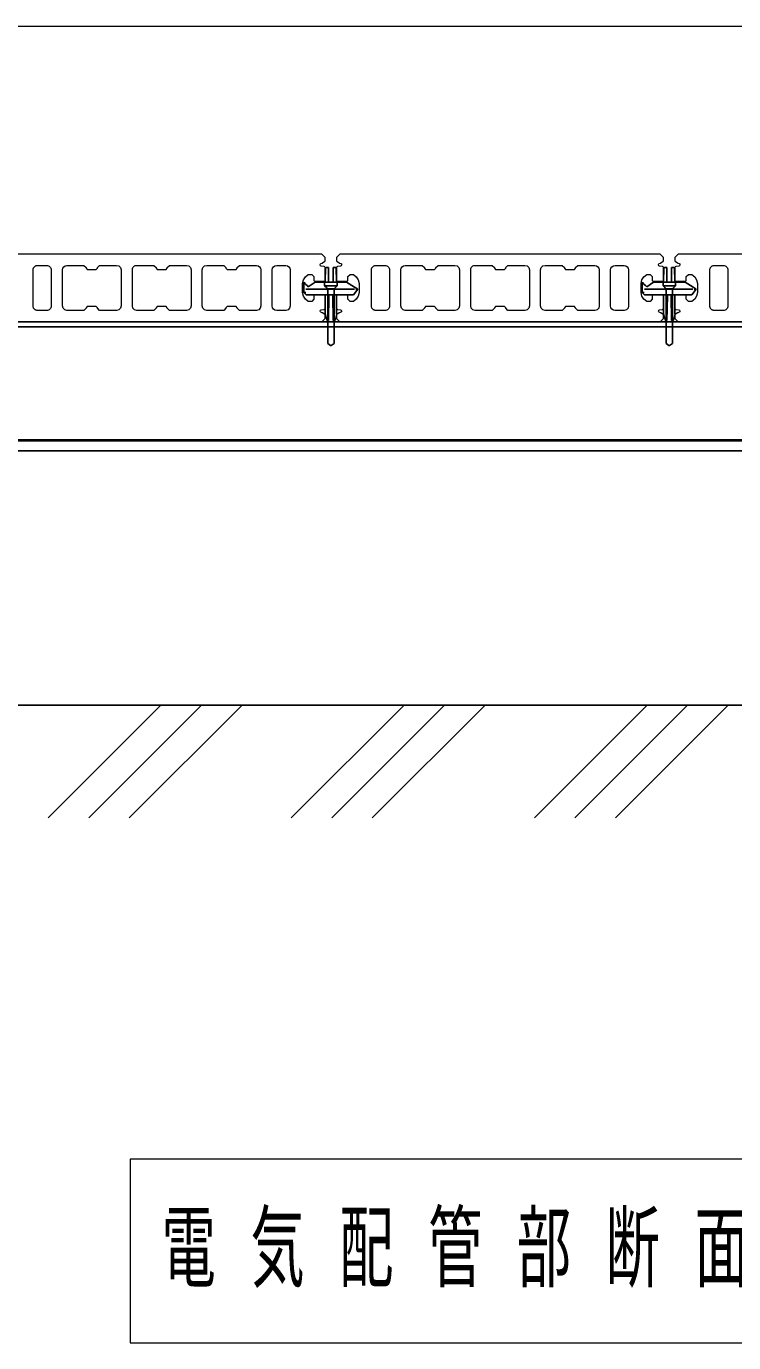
# Model space of a CAD drawing. Units: millimetres on the paper, with parts at other scales. Extents: x -385 to 15, y -594 to 267.
# Drawn here: x -137.7 to -106.3, y -221.1 to -162.7 of the extents above; entities that cross this region are included whole.
import ezdxf

# ---------------------------------------------------------------- set-up
doc = ezdxf.new("R2010")
doc.units = ezdxf.units.MM
doc.linetypes.add('USER1', pattern=[4.5, 2.5, -2])
doc.layers.add('1_10', color=7, linetype='Continuous', lineweight=25)
doc.styles.add('ＭＳ ゴシック', font='')
doc.styles.get('ＭＳ ゴシック').set_extended_font_data('MS Gothic')

msp = doc.modelspace()

# ---------------------------------------------------------------- linework, layer by layer
at = {"layer": '1_10', "lineweight": 13}
for p, q in [((-151.687, -162.684), (-51.687, -162.684)), ((-124.437, -175.434), (-124.371, -175.711)), ((-123.937, -175.434), (-124.003, -175.711)), ((-109.437, -175.434), (-109.371, -175.711)), ((-108.937, -175.434), (-109.003, -175.711)), ((-124.291, -175.734), (-124.342, -175.734)), ((-124.084, -175.734), (-124.032, -175.734)), ((-109.291, -175.734), (-109.342, -175.734)), ((-109.084, -175.734), (-109.032, -175.734)), ((-136.718, -197.784), (-131.718, -192.784)), ((-134.922, -197.784), (-129.922, -192.784)), ((-133.126, -197.784), (-128.126, -192.784)), ((-125.942, -197.784), (-120.942, -192.784)), ((-124.146, -197.784), (-119.146, -192.784)), ((-122.35, -197.784), (-117.35, -192.784)), ((-115.166, -197.784), (-110.166, -192.784)), ((-113.37, -197.784), (-108.37, -192.784)), ((-111.574, -197.784), (-106.574, -192.784)), ((-133.087, -212.917), (-133.087, -221.051)), ((-70.287, -212.917), (-133.087, -212.917)), ((-133.087, -221.051), (-70.287, -221.051))]:
    msp.add_line(p, q, dxfattribs=at)
at = {"layer": '1_10', "color": 14}
for p, q in [((-124.426, -173.414), (-124.436, -173.986)), ((-124.287, -173.384), (-124.396, -173.384)), ((-124.287, -173.384), (-124.287, -173.986)), ((-123.978, -173.384), (-124.087, -173.384)), ((-124.087, -173.986), (-124.087, -173.384)), ((-123.938, -173.986), (-123.948, -173.413)), ((-109.426, -173.414), (-109.436, -173.986)), ((-109.287, -173.384), (-109.396, -173.384)), ((-109.287, -173.384), (-109.287, -173.986)), ((-108.978, -173.384), (-109.087, -173.384)), ((-109.087, -173.986), (-109.087, -173.384)), ((-108.938, -173.986), (-108.948, -173.413)), ((-125.387, -174.484), (-125.387, -174.034)), ((-125.387, -174.034), (-125.293, -174.129)), ((-125.287, -174.584), (-125.387, -174.484)), ((-125.387, -174.484), (-125.292, -174.484)), ((-125.242, -174.179), (-125.293, -174.129)), ((-125.242, -174.179), (-125.187, -174.234)), ((-123.14, -174.334), (-125.24, -174.334)), ((-125.187, -174.234), (-124.887, -174.034)), ((-124.7, -174.013), (-124.887, -174.034)), ((-124.887, -174.034), (-123.487, -174.034)), ((-124.7, -174.013), (-124.436, -173.984)), ((-124.436, -173.986), (-124.437, -174.034)), ((-124.287, -174.034), (-124.287, -173.986)), ((-124.087, -173.986), (-124.087, -174.034)), ((-123.674, -174.013), (-123.938, -173.984)), ((-123.937, -174.034), (-123.938, -173.986)), ((-123.487, -174.034), (-123.674, -174.013)), ((-123.487, -174.034), (-123.133, -174.247)), ((-123.187, -174.584), (-122.987, -174.334)), ((-123.083, -174.276), (-123.133, -174.247)), ((-123.084, -174.334), (-122.987, -174.334)), ((-123.083, -174.276), (-122.987, -174.334)), ((-110.387, -174.484), (-110.387, -174.034)), ((-110.387, -174.034), (-110.293, -174.129)), ((-110.287, -174.584), (-110.387, -174.484)), ((-110.387, -174.484), (-110.292, -174.484)), ((-110.242, -174.179), (-110.293, -174.129)), ((-110.242, -174.179), (-110.187, -174.234)), ((-108.14, -174.334), (-110.24, -174.334)), ((-110.187, -174.234), (-109.887, -174.034)), ((-109.7, -174.013), (-109.887, -174.034)), ((-109.887, -174.034), (-108.487, -174.034)), ((-109.7, -174.013), (-109.436, -173.984)), ((-109.436, -173.986), (-109.437, -174.034)), ((-109.287, -174.034), (-109.287, -173.986)), ((-109.087, -173.986), (-109.087, -174.034)), ((-108.674, -174.013), (-108.938, -173.984)), ((-108.937, -174.034), (-108.938, -173.986)), ((-108.487, -174.034), (-108.674, -174.013)), ((-108.487, -174.034), (-108.133, -174.247)), ((-108.187, -174.584), (-107.987, -174.334)), ((-108.083, -174.276), (-108.133, -174.247)), ((-108.084, -174.334), (-107.987, -174.334)), ((-108.083, -174.276), (-107.987, -174.334)), ((-125.287, -174.584), (-125.132, -174.584)), ((-125.22, -174.584), (-125.281, -174.584)), ((-123.337, -174.584), (-125.132, -174.584)), ((-124.437, -174.584), (-124.437, -174.631)), ((-124.437, -174.631), (-124.437, -175.434)), ((-124.271, -174.632), (-124.291, -175.734)), ((-124.271, -174.632), (-124.271, -174.584)), ((-124.104, -174.584), (-124.103, -174.632)), ((-124.084, -175.734), (-124.103, -174.632)), ((-123.937, -174.631), (-123.937, -174.584)), ((-123.937, -175.434), (-123.937, -174.631)), ((-123.337, -174.584), (-123.187, -174.584)), ((-123.193, -174.584), (-123.254, -174.584)), ((-110.287, -174.584), (-110.132, -174.584)), ((-110.22, -174.584), (-110.281, -174.584)), ((-108.337, -174.584), (-110.132, -174.584)), ((-109.437, -174.584), (-109.437, -174.631)), ((-109.437, -174.631), (-109.437, -175.434)), ((-109.271, -174.632), (-109.291, -175.734)), ((-109.271, -174.632), (-109.271, -174.584)), ((-109.104, -174.584), (-109.103, -174.632)), ((-109.084, -175.734), (-109.103, -174.632)), ((-108.937, -174.631), (-108.937, -174.584)), ((-108.937, -175.434), (-108.937, -174.631)), ((-108.337, -174.584), (-108.187, -174.584)), ((-108.193, -174.584), (-108.254, -174.584))]:
    msp.add_line(p, q, dxfattribs=at)
at = {"layer": '1_10', "color": 4}
for p, q in [((-124.462, -174.034), (-124.462, -174.184)), ((-123.912, -174.034), (-124.462, -174.034)), ((-124.462, -174.184), (-124.387, -174.259)), ((-123.912, -174.184), (-124.462, -174.184)), ((-124.046, -174.318), (-124.328, -174.318)), ((-124.328, -174.401), (-124.328, -176.744)), ((-124.046, -174.401), (-124.046, -176.744)), ((-123.912, -174.184), (-123.988, -174.259)), ((-123.912, -174.034), (-123.912, -174.184)), ((-109.462, -174.034), (-109.462, -174.184)), ((-108.912, -174.034), (-109.462, -174.034)), ((-109.462, -174.184), (-109.387, -174.259)), ((-108.912, -174.184), (-109.462, -174.184)), ((-109.046, -174.318), (-109.328, -174.318)), ((-109.328, -174.401), (-109.328, -176.744)), ((-109.046, -174.401), (-109.046, -176.744)), ((-108.912, -174.184), (-108.988, -174.259)), ((-108.912, -174.034), (-108.912, -174.184)), ((-124.328, -176.744), (-124.205, -176.83)), ((-124.205, -176.83), (-124.187, -176.834)), ((-124.187, -176.834), (-124.169, -176.83)), ((-124.169, -176.83), (-124.046, -176.744)), ((-109.328, -176.744), (-109.205, -176.83)), ((-109.205, -176.83), (-109.187, -176.834)), ((-109.187, -176.834), (-109.169, -176.83)), ((-109.169, -176.83), (-109.046, -176.744))]:
    msp.add_line(p, q, dxfattribs=at)
at = {"layer": '1_10', "color": 60}
for p, q in [((-151.237, -176.014), (-52.137, -176.014)), ((-62.687, -181.064), (-140.687, -181.064)), ((-140.687, -181.514), (-62.687, -181.514))]:
    msp.add_line(p, q, dxfattribs=at)
at = {"layer": '1_10', "color": 190}
for p, q in [((-52.937, -175.784), (-150.437, -175.784)), ((-150.437, -176.014), (-52.937, -176.014)), ((-138.237, -181.014), (-65.137, -181.014))]:
    msp.add_line(p, q, dxfattribs=at)
at = {"layer": '1_10', "color": 190, "linetype": 'USER1', "lineweight": 13}
msp.add_line((-52.937, -176.014), (-150.437, -176.014), dxfattribs=at)
at = {"layer": '1_10'}
for p, q in [((-144.837, -175.784), (-101.687, -175.784)), ((-30.687, -192.784), (-170.507, -192.784))]:
    msp.add_line(p, q, dxfattribs=at)
at = {"layer": '1_10', "color": 40, "lineweight": 13}
for points in [[(-138.787, -175.784), (-124.587, -175.784), (-124.437, -175.634), (-124.437, -175.508), (-124.442, -175.486), (-124.456, -175.469), (-124.554, -175.39), (-124.563, -175.385), (-124.572, -175.381), (-124.626, -175.365), (-124.652, -175.347), (-124.662, -175.316), (-124.662, -175.301), (-124.649, -175.266), (-124.616, -175.25), (-124.483, -175.238), (-124.451, -175.222), (-124.437, -175.188), (-124.437, -174.609), (-124.462, -174.584), (-124.912, -174.584), (-124.937, -174.609), (-124.937, -174.784), (-125.037, -174.884), (-125.187, -174.884), (-125.316, -174.783), (-125.403, -174.644), (-125.437, -174.484), (-125.437, -174.084), (-125.403, -173.924), (-125.316, -173.785), (-125.187, -173.684), (-125.037, -173.684), (-124.937, -173.784), (-124.937, -173.959), (-124.912, -173.984), (-124.462, -173.984), (-124.437, -173.959), (-124.437, -173.381), (-124.451, -173.346), (-124.483, -173.33), (-124.616, -173.318), (-124.649, -173.302), (-124.662, -173.268), (-124.662, -173.252), (-124.652, -173.222), (-124.626, -173.203), (-124.572, -173.187), (-124.563, -173.183), (-124.554, -173.178), (-124.456, -173.099), (-124.442, -173.082), (-124.437, -173.06), (-124.437, -172.934), (-124.587, -172.784), (-138.787, -172.784)], [(-94.587, -172.784), (-108.787, -172.784), (-108.937, -172.934), (-108.937, -173.06), (-108.932, -173.082), (-108.918, -173.099), (-108.82, -173.178), (-108.812, -173.183), (-108.803, -173.187), (-108.748, -173.203), (-108.722, -173.222), (-108.712, -173.252), (-108.712, -173.268), (-108.726, -173.302), (-108.759, -173.318), (-108.891, -173.33), (-108.924, -173.346), (-108.937, -173.381), (-108.937, -173.959), (-108.912, -173.984), (-108.462, -173.984), (-108.437, -173.959), (-108.437, -173.784), (-108.337, -173.684), (-108.187, -173.684), (-108.058, -173.785), (-107.971, -173.924), (-107.937, -174.084), (-107.937, -174.484), (-107.971, -174.644), (-108.058, -174.783), (-108.187, -174.884), (-108.337, -174.884), (-108.437, -174.784), (-108.437, -174.609), (-108.462, -174.584), (-108.912, -174.584), (-108.937, -174.609), (-108.937, -175.188), (-108.924, -175.222), (-108.891, -175.238), (-108.759, -175.25), (-108.726, -175.266), (-108.712, -175.301), (-108.712, -175.316), (-108.722, -175.347), (-108.748, -175.365), (-108.803, -175.381), (-108.812, -175.385), (-108.82, -175.39), (-108.918, -175.469), (-108.932, -175.486), (-108.937, -175.508), (-108.937, -175.634), (-108.787, -175.784), (-94.587, -175.784)]]:
    msp.add_lwpolyline(points, dxfattribs=at)
for points in [[(-137.314, -175.239), (-137.342, -175.211), (-137.353, -175.195), (-137.364, -175.178), (-137.372, -175.161), (-137.379, -175.142), (-137.383, -175.123), (-137.386, -175.104), (-137.387, -175.084), (-137.387, -173.484), (-137.386, -173.464), (-137.383, -173.445), (-137.379, -173.426), (-137.372, -173.407), (-137.364, -173.39), (-137.353, -173.373), (-137.342, -173.357), (-137.314, -173.329), (-137.298, -173.318), (-137.281, -173.308), (-137.264, -173.299), (-137.245, -173.293), (-137.226, -173.288), (-137.207, -173.285), (-137.187, -173.284), (-136.787, -173.284), (-136.748, -173.288), (-136.711, -173.299), (-136.676, -173.318), (-136.646, -173.343), (-136.621, -173.373), (-136.602, -173.407), (-136.591, -173.445), (-136.587, -173.484), (-136.587, -175.084), (-136.591, -175.123), (-136.602, -175.161), (-136.621, -175.195), (-136.646, -175.225), (-136.676, -175.25), (-136.711, -175.269), (-136.748, -175.28), (-136.787, -175.284), (-137.187, -175.284), (-137.207, -175.283), (-137.226, -175.28), (-137.245, -175.275), (-137.264, -175.269), (-137.281, -175.26), (-137.298, -175.25)], [(-134.587, -173.459), (-134.537, -173.409), (-134.537, -173.384), (-134.437, -173.284), (-133.687, -173.284), (-133.587, -173.311), (-133.514, -173.384), (-133.487, -173.484), (-133.487, -175.084), (-133.514, -175.184), (-133.587, -175.257), (-133.687, -175.284), (-134.437, -175.284), (-134.537, -175.184), (-134.537, -175.159), (-134.587, -175.109), (-134.987, -175.109), (-135.037, -175.159), (-135.037, -175.184), (-135.137, -175.284), (-135.887, -175.284), (-135.987, -175.257), (-136.06, -175.184), (-136.087, -175.084), (-136.087, -173.484), (-136.072, -173.407), (-136.029, -173.343), (-135.964, -173.299), (-135.887, -173.284), (-135.137, -173.284), (-135.037, -173.384), (-135.037, -173.409), (-134.987, -173.459)], [(-130.587, -173.284), (-130.487, -173.311), (-130.414, -173.384), (-130.387, -173.484), (-130.387, -175.084), (-130.414, -175.184), (-130.487, -175.257), (-130.587, -175.284), (-131.337, -175.284), (-131.437, -175.184), (-131.437, -175.159), (-131.487, -175.109), (-131.887, -175.109), (-131.937, -175.159), (-131.937, -175.184), (-132.037, -175.284), (-132.787, -175.284), (-132.887, -175.257), (-132.96, -175.184), (-132.987, -175.084), (-132.987, -173.484), (-132.984, -173.449), (-132.975, -173.416), (-132.96, -173.384), (-132.94, -173.355), (-132.916, -173.331), (-132.887, -173.311), (-132.856, -173.296), (-132.822, -173.287), (-132.787, -173.284), (-132.037, -173.284), (-131.937, -173.384), (-131.937, -173.409), (-131.887, -173.459), (-131.487, -173.459), (-131.437, -173.409), (-131.437, -173.384), (-131.337, -173.284)], [(-127.287, -175.084), (-127.314, -175.184), (-127.387, -175.257), (-127.487, -175.284), (-128.237, -175.284), (-128.337, -175.184), (-128.337, -175.159), (-128.387, -175.109), (-128.787, -175.109), (-128.837, -175.159), (-128.837, -175.184), (-128.937, -175.284), (-129.687, -175.284), (-129.787, -175.257), (-129.86, -175.184), (-129.887, -175.084), (-129.887, -173.484), (-129.86, -173.384), (-129.787, -173.311), (-129.687, -173.284), (-128.937, -173.284), (-128.837, -173.384), (-128.837, -173.409), (-128.787, -173.459), (-128.387, -173.459), (-128.337, -173.409), (-128.337, -173.384), (-128.237, -173.284), (-127.487, -173.284), (-127.411, -173.299), (-127.346, -173.343), (-127.302, -173.407), (-127.287, -173.484)], [(-126.587, -173.284), (-126.187, -173.284), (-126.111, -173.299), (-126.046, -173.343), (-126.002, -173.407), (-125.987, -173.484), (-125.987, -175.084), (-126.014, -175.184), (-126.087, -175.257), (-126.187, -175.284), (-126.587, -175.284), (-126.664, -175.269), (-126.729, -175.225), (-126.772, -175.161), (-126.787, -175.084), (-126.787, -173.484), (-126.772, -173.407), (-126.729, -173.343), (-126.664, -173.299)], [(-123.759, -175.25), (-123.726, -175.266), (-123.712, -175.301), (-123.712, -175.316), (-123.722, -175.347), (-123.748, -175.365), (-123.803, -175.381), (-123.812, -175.385), (-123.82, -175.39), (-123.918, -175.469), (-123.932, -175.486), (-123.937, -175.508), (-123.937, -175.634), (-123.787, -175.784), (-109.587, -175.784), (-109.437, -175.634), (-109.437, -175.508), (-109.442, -175.486), (-109.456, -175.469), (-109.554, -175.39), (-109.563, -175.385), (-109.572, -175.381), (-109.626, -175.365), (-109.652, -175.347), (-109.662, -175.316), (-109.662, -175.301), (-109.649, -175.266), (-109.616, -175.25), (-109.483, -175.238), (-109.451, -175.222), (-109.437, -175.188), (-109.437, -174.609), (-109.462, -174.584), (-109.912, -174.584), (-109.937, -174.609), (-109.937, -174.784), (-110.037, -174.884), (-110.187, -174.884), (-110.316, -174.783), (-110.403, -174.644), (-110.437, -174.484), (-110.437, -174.084), (-110.403, -173.924), (-110.316, -173.785), (-110.187, -173.684), (-110.037, -173.684), (-109.937, -173.784), (-109.937, -173.959), (-109.912, -173.984), (-109.462, -173.984), (-109.437, -173.959), (-109.437, -173.381), (-109.451, -173.346), (-109.483, -173.33), (-109.616, -173.318), (-109.649, -173.302), (-109.662, -173.268), (-109.662, -173.252), (-109.652, -173.222), (-109.626, -173.203), (-109.572, -173.187), (-109.563, -173.183), (-109.554, -173.178), (-109.456, -173.099), (-109.442, -173.082), (-109.437, -173.06), (-109.437, -172.934), (-109.587, -172.784), (-123.787, -172.784), (-123.937, -172.934), (-123.937, -173.06), (-123.932, -173.082), (-123.918, -173.099), (-123.82, -173.178), (-123.812, -173.183), (-123.803, -173.187), (-123.748, -173.203), (-123.722, -173.222), (-123.712, -173.252), (-123.712, -173.268), (-123.726, -173.302), (-123.759, -173.318), (-123.891, -173.33), (-123.924, -173.346), (-123.937, -173.381), (-123.937, -173.959), (-123.912, -173.984), (-123.462, -173.984), (-123.437, -173.959), (-123.437, -173.784), (-123.337, -173.684), (-123.187, -173.684), (-123.058, -173.785), (-122.971, -173.924), (-122.937, -174.084), (-122.937, -174.484), (-122.971, -174.644), (-123.058, -174.783), (-123.187, -174.884), (-123.337, -174.884), (-123.437, -174.784), (-123.437, -174.609), (-123.462, -174.584), (-123.912, -174.584), (-123.937, -174.609), (-123.937, -175.188), (-123.924, -175.222), (-123.891, -175.238)], [(-122.314, -175.239), (-122.342, -175.211), (-122.353, -175.195), (-122.364, -175.178), (-122.372, -175.161), (-122.379, -175.142), (-122.383, -175.123), (-122.386, -175.104), (-122.387, -175.084), (-122.387, -173.484), (-122.386, -173.464), (-122.383, -173.445), (-122.379, -173.426), (-122.372, -173.407), (-122.364, -173.39), (-122.353, -173.373), (-122.342, -173.357), (-122.314, -173.329), (-122.298, -173.318), (-122.281, -173.308), (-122.264, -173.299), (-122.245, -173.293), (-122.226, -173.288), (-122.207, -173.285), (-122.187, -173.284), (-121.787, -173.284), (-121.748, -173.288), (-121.711, -173.299), (-121.676, -173.318), (-121.646, -173.343), (-121.621, -173.373), (-121.602, -173.407), (-121.591, -173.445), (-121.587, -173.484), (-121.587, -175.084), (-121.591, -175.123), (-121.602, -175.161), (-121.621, -175.195), (-121.646, -175.225), (-121.676, -175.25), (-121.711, -175.269), (-121.748, -175.28), (-121.787, -175.284), (-122.187, -175.284), (-122.207, -175.283), (-122.226, -175.28), (-122.245, -175.275), (-122.264, -175.269), (-122.281, -175.26), (-122.298, -175.25)], [(-119.587, -173.459), (-119.537, -173.409), (-119.537, -173.384), (-119.437, -173.284), (-118.687, -173.284), (-118.587, -173.311), (-118.514, -173.384), (-118.487, -173.484), (-118.487, -175.084), (-118.514, -175.184), (-118.587, -175.257), (-118.687, -175.284), (-119.437, -175.284), (-119.537, -175.184), (-119.537, -175.159), (-119.587, -175.109), (-119.987, -175.109), (-120.037, -175.159), (-120.037, -175.184), (-120.137, -175.284), (-120.887, -175.284), (-120.987, -175.257), (-121.06, -175.184), (-121.087, -175.084), (-121.087, -173.484), (-121.072, -173.407), (-121.029, -173.343), (-120.964, -173.299), (-120.887, -173.284), (-120.137, -173.284), (-120.037, -173.384), (-120.037, -173.409), (-119.987, -173.459)], [(-115.587, -173.284), (-115.487, -173.311), (-115.414, -173.384), (-115.387, -173.484), (-115.387, -175.084), (-115.414, -175.184), (-115.487, -175.257), (-115.587, -175.284), (-116.337, -175.284), (-116.437, -175.184), (-116.437, -175.159), (-116.487, -175.109), (-116.887, -175.109), (-116.937, -175.159), (-116.937, -175.184), (-117.037, -175.284), (-117.787, -175.284), (-117.887, -175.257), (-117.96, -175.184), (-117.987, -175.084), (-117.987, -173.484), (-117.984, -173.449), (-117.975, -173.416), (-117.96, -173.384), (-117.94, -173.355), (-117.916, -173.331), (-117.887, -173.311), (-117.856, -173.296), (-117.822, -173.287), (-117.787, -173.284), (-117.037, -173.284), (-116.937, -173.384), (-116.937, -173.409), (-116.887, -173.459), (-116.487, -173.459), (-116.437, -173.409), (-116.437, -173.384), (-116.337, -173.284)], [(-112.287, -175.084), (-112.314, -175.184), (-112.387, -175.257), (-112.487, -175.284), (-113.237, -175.284), (-113.337, -175.184), (-113.337, -175.159), (-113.387, -175.109), (-113.787, -175.109), (-113.837, -175.159), (-113.837, -175.184), (-113.937, -175.284), (-114.687, -175.284), (-114.787, -175.257), (-114.86, -175.184), (-114.887, -175.084), (-114.887, -173.484), (-114.86, -173.384), (-114.787, -173.311), (-114.687, -173.284), (-113.937, -173.284), (-113.837, -173.384), (-113.837, -173.409), (-113.787, -173.459), (-113.387, -173.459), (-113.337, -173.409), (-113.337, -173.384), (-113.237, -173.284), (-112.487, -173.284), (-112.411, -173.299), (-112.346, -173.343), (-112.302, -173.407), (-112.287, -173.484)], [(-111.587, -173.284), (-111.187, -173.284), (-111.111, -173.299), (-111.046, -173.343), (-111.002, -173.407), (-110.987, -173.484), (-110.987, -175.084), (-111.014, -175.184), (-111.087, -175.257), (-111.187, -175.284), (-111.587, -175.284), (-111.664, -175.269), (-111.729, -175.225), (-111.772, -175.161), (-111.787, -175.084), (-111.787, -173.484), (-111.772, -173.407), (-111.729, -173.343), (-111.664, -173.299)], [(-107.314, -175.239), (-107.342, -175.211), (-107.353, -175.195), (-107.364, -175.178), (-107.372, -175.161), (-107.379, -175.142), (-107.383, -175.123), (-107.386, -175.104), (-107.387, -175.084), (-107.387, -173.484), (-107.386, -173.464), (-107.383, -173.445), (-107.379, -173.426), (-107.372, -173.407), (-107.364, -173.39), (-107.353, -173.373), (-107.342, -173.357), (-107.314, -173.329), (-107.298, -173.318), (-107.281, -173.308), (-107.264, -173.299), (-107.245, -173.293), (-107.226, -173.288), (-107.207, -173.285), (-107.187, -173.284), (-106.787, -173.284), (-106.748, -173.288), (-106.711, -173.299), (-106.676, -173.318), (-106.646, -173.343), (-106.621, -173.373), (-106.602, -173.407), (-106.591, -173.445), (-106.587, -173.484), (-106.587, -175.084), (-106.591, -175.123), (-106.602, -175.161), (-106.621, -175.195), (-106.646, -175.225), (-106.676, -175.25), (-106.711, -175.269), (-106.748, -175.28), (-106.787, -175.284), (-107.187, -175.284), (-107.207, -175.283), (-107.226, -175.28), (-107.245, -175.275), (-107.264, -175.269), (-107.281, -175.26), (-107.298, -175.25)]]:
    msp.add_lwpolyline(points, close=True, dxfattribs=at)
at = {"layer": '1_10', "color": 14}
for centre, start, end in [((-124.396, -173.414), 90, 179), ((-123.978, -173.414), 1, 90), ((-109.396, -173.414), 90, 179), ((-108.978, -173.414), 1, 90)]:
    msp.add_arc(centre, 0.03, start, end, dxfattribs=at)
at = {"layer": '1_10', "color": 4}
for centre, start, end in [((-124.528, -174.401), 0, 45), ((-123.846, -174.401), 135, 180), ((-109.528, -174.401), 0, 45), ((-108.846, -174.401), 135, 180)]:
    msp.add_arc(centre, 0.2, start, end, dxfattribs=at)
at = {"layer": '1_10', "lineweight": 13}
for centre, start, end in [((-124.342, -175.704), 193.40703, 270), ((-124.032, -175.704), 270, 346.59297), ((-109.342, -175.704), 193.40703, 270), ((-109.032, -175.704), 270, 346.59297)]:
    msp.add_arc(centre, 0.03, start, end, dxfattribs=at)
at = {"layer": '1_10', "color": 14}
for points in [[(-125.29, -174.333), (-125.289, -174.333), (-125.288, -174.333), (-125.287, -174.333), (-125.286, -174.333), (-125.285, -174.334), (-125.284, -174.334), (-125.283, -174.334), (-125.282, -174.334), (-125.281, -174.334), (-125.28, -174.334), (-125.279, -174.334), (-125.278, -174.334), (-125.277, -174.334), (-125.276, -174.334), (-125.275, -174.334), (-125.274, -174.334), (-125.273, -174.334), (-125.272, -174.334), (-125.271, -174.334), (-125.27, -174.334), (-125.269, -174.334), (-125.268, -174.334), (-125.267, -174.334), (-125.266, -174.334), (-125.265, -174.334), (-125.264, -174.334), (-125.263, -174.334), (-125.262, -174.334), (-125.261, -174.334), (-125.26, -174.334), (-125.259, -174.334), (-125.258, -174.334), (-125.257, -174.334), (-125.256, -174.334), (-125.254, -174.334), (-125.253, -174.334), (-125.252, -174.334), (-125.251, -174.334), (-125.25, -174.334), (-125.249, -174.334), (-125.248, -174.334), (-125.247, -174.334), (-125.246, -174.334), (-125.245, -174.334), (-125.244, -174.334), (-125.243, -174.334), (-125.242, -174.334), (-125.241, -174.334)], [(-110.29, -174.333), (-110.289, -174.333), (-110.288, -174.333), (-110.287, -174.333), (-110.286, -174.333), (-110.285, -174.334), (-110.284, -174.334), (-110.283, -174.334), (-110.282, -174.334), (-110.281, -174.334), (-110.28, -174.334), (-110.279, -174.334), (-110.278, -174.334), (-110.277, -174.334), (-110.276, -174.334), (-110.275, -174.334), (-110.274, -174.334), (-110.273, -174.334), (-110.272, -174.334), (-110.271, -174.334), (-110.27, -174.334), (-110.269, -174.334), (-110.268, -174.334), (-110.267, -174.334), (-110.266, -174.334), (-110.265, -174.334), (-110.264, -174.334), (-110.263, -174.334), (-110.262, -174.334), (-110.261, -174.334), (-110.26, -174.334), (-110.259, -174.334), (-110.258, -174.334), (-110.257, -174.334), (-110.256, -174.334), (-110.254, -174.334), (-110.253, -174.334), (-110.252, -174.334), (-110.251, -174.334), (-110.25, -174.334), (-110.249, -174.334), (-110.248, -174.334), (-110.247, -174.334), (-110.246, -174.334), (-110.245, -174.334), (-110.244, -174.334), (-110.243, -174.334), (-110.242, -174.334), (-110.241, -174.334)]]:
    msp.add_open_spline(points, degree=3, knots=[0, 0, 0, 0, 1, 1, 1, 2, 2, 2, 3, 3, 3, 4, 4, 4, 5, 5, 5, 6, 6, 6, 7, 7, 7, 8, 8, 8, 9, 9, 9, 10, 10, 10, 11, 11, 11, 12, 12, 12, 13, 13, 13, 14, 14, 14, 15, 15, 15, 16, 16, 16, 16], dxfattribs=at)

# ---------------------------------------------------------------- texts
at = {"layer": '1_10', "insert": (-131.687, -216.984), "char_height": 2.933, "attachment_point": 4, "style": 'ＭＳ ゴシック'}
msp.add_mtext('\\T1.64;\\W0.6;電気配管部断面図\u3000Ｓ＝１／１０', dxfattribs=at)

doc.saveas('drawing.dxf')
